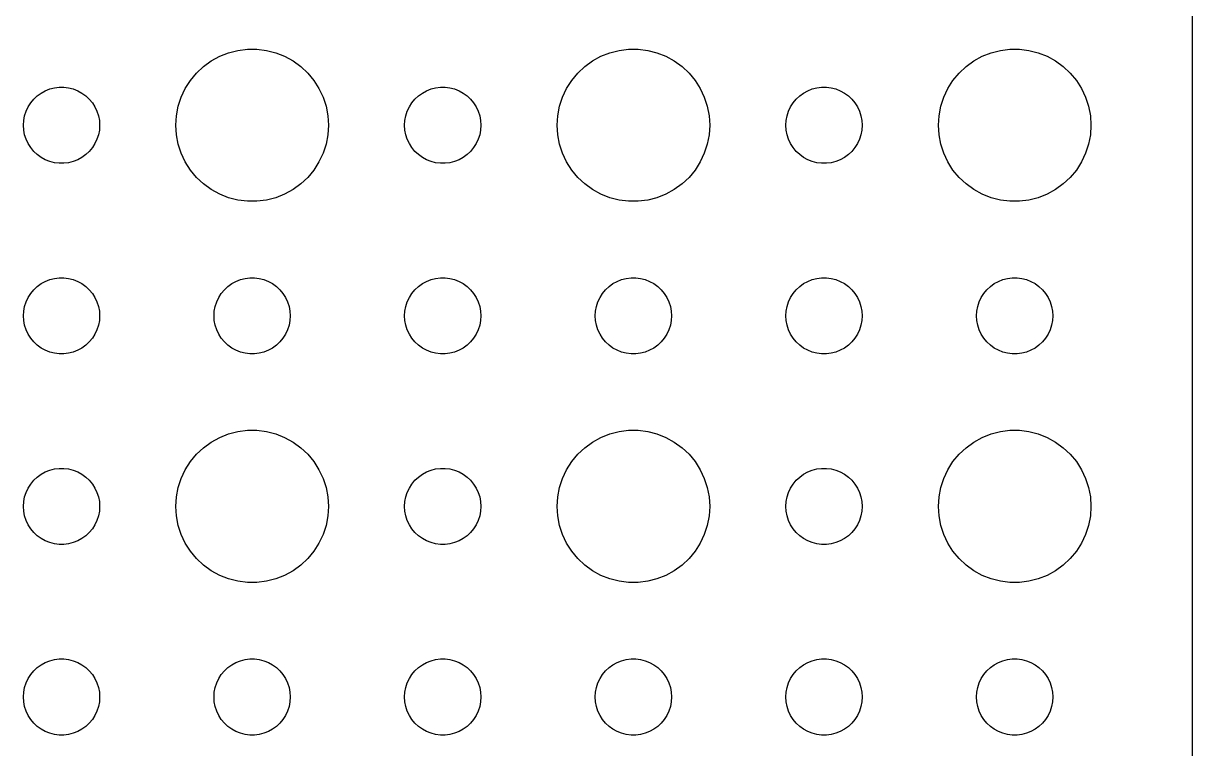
# Model space of a CAD drawing. Header units: metres. Extents: x -97 to 97, y -97 to 97.
# Drawn here: x 51 to 97, y 20.47 to 49.01 of the extents above; entities that cross this region are included whole.
import ezdxf

# ---------------------------------------------------------------- set-up
doc = ezdxf.new("R2010")
doc.units = ezdxf.units.M

msp = doc.modelspace()

# ---------------------------------------------------------------- linework, layer by layer
for p, q in [((97, -92), (97, 92)), ((58.7227, 47.7145), (59.0729, 47.8532)), ((59.0729, 47.8532), (59.4379, 47.9469)), ((59.4379, 47.9469), (59.8116, 47.9941)), ((59.8116, 47.9941), (60.1884, 47.9941)), ((60.1884, 47.9941), (60.5621, 47.9469)), ((60.5621, 47.9469), (60.927, 47.8532)), ((60.927, 47.8532), (61.2773, 47.7145)), ((73.7227, 47.7145), (74.073, 47.8532)), ((74.073, 47.8532), (74.4379, 47.9469)), ((74.4379, 47.9469), (74.8116, 47.9941)), ((74.8116, 47.9941), (75.1884, 47.9941)), ((75.1884, 47.9941), (75.5621, 47.9469)), ((75.5621, 47.9469), (75.927, 47.8532)), ((75.927, 47.8532), (76.2773, 47.7145)), ((88.7227, 47.7145), (89.073, 47.8532)), ((89.073, 47.8532), (89.4379, 47.9469)), ((89.4379, 47.9469), (89.8116, 47.9941)), ((89.8116, 47.9941), (90.1884, 47.9941)), ((90.1884, 47.9941), (90.5621, 47.9469)), ((90.5621, 47.9469), (90.927, 47.8532)), ((90.927, 47.8532), (91.2773, 47.7145)), ((58.0877, 47.3115), (58.3925, 47.533)), ((58.3925, 47.533), (58.7227, 47.7145)), ((61.2773, 47.7145), (61.6075, 47.533)), ((61.6075, 47.533), (61.9123, 47.3115)), ((73.0877, 47.3115), (73.3925, 47.533)), ((73.3925, 47.533), (73.7227, 47.7145)), ((76.2773, 47.7145), (76.6075, 47.533)), ((76.6075, 47.533), (76.9123, 47.3115)), ((88.0877, 47.3115), (88.3925, 47.533)), ((88.3925, 47.533), (88.7227, 47.7145)), ((91.2773, 47.7145), (91.6075, 47.533)), ((91.6075, 47.533), (91.9123, 47.3115)), ((57.5729, 46.7634), (57.8131, 47.0536)), ((57.8131, 47.0536), (58.0877, 47.3115)), ((61.9123, 47.3115), (62.1869, 47.0536)), ((62.1869, 47.0536), (62.427, 46.7634)), ((72.573, 46.7634), (72.8131, 47.0536)), ((72.8131, 47.0536), (73.0877, 47.3115)), ((76.9123, 47.3115), (77.1869, 47.0536)), ((77.1869, 47.0536), (77.427, 46.7634)), ((87.573, 46.7634), (87.8131, 47.0536)), ((87.8131, 47.0536), (88.0877, 47.3115)), ((91.9123, 47.3115), (92.1869, 47.0536)), ((92.1869, 47.0536), (92.427, 46.7634)), ((52.0365, 46.4266), (52.2189, 46.4734)), ((52.2189, 46.4734), (52.4058, 46.497)), ((52.4058, 46.497), (52.5942, 46.497)), ((52.5942, 46.497), (52.7811, 46.4734)), ((52.7811, 46.4734), (52.9635, 46.4266)), ((57.3711, 46.4453), (57.5729, 46.7634)), ((62.427, 46.7634), (62.6289, 46.4453)), ((67.0365, 46.4266), (67.2189, 46.4734)), ((67.2189, 46.4734), (67.4058, 46.497)), ((67.4058, 46.497), (67.5942, 46.497)), ((67.5942, 46.497), (67.7811, 46.4734)), ((67.7811, 46.4734), (67.9635, 46.4266)), ((72.3711, 46.4453), (72.573, 46.7634)), ((77.427, 46.7634), (77.6289, 46.4453)), ((82.0365, 46.4266), (82.2189, 46.4734)), ((82.2189, 46.4734), (82.4058, 46.497)), ((82.4058, 46.497), (82.5942, 46.497)), ((82.5942, 46.497), (82.7811, 46.4734)), ((82.7811, 46.4734), (82.9635, 46.4266)), ((87.3711, 46.4453), (87.573, 46.7634)), ((92.427, 46.7634), (92.6289, 46.4453)), ((51.2865, 45.8817), (51.4065, 46.0268)), ((51.4065, 46.0268), (51.5439, 46.1558)), ((51.5439, 46.1558), (51.6963, 46.2665)), ((51.6963, 46.2665), (51.8613, 46.3572)), ((51.8613, 46.3572), (52.0365, 46.4266)), ((52.9635, 46.4266), (53.1387, 46.3572)), ((53.1387, 46.3572), (53.3037, 46.2665)), ((53.3037, 46.2665), (53.4561, 46.1558)), ((53.4561, 46.1558), (53.5934, 46.0268)), ((53.5934, 46.0268), (53.7135, 45.8817)), ((57.0942, 45.7461), (57.2107, 46.1044)), ((57.2107, 46.1044), (57.3711, 46.4453)), ((62.6289, 46.4453), (62.7893, 46.1044)), ((62.7893, 46.1044), (62.9057, 45.7461)), ((66.2865, 45.8817), (66.4065, 46.0268)), ((66.4065, 46.0268), (66.5439, 46.1558)), ((66.5439, 46.1558), (66.6963, 46.2665)), ((66.6963, 46.2665), (66.8613, 46.3572)), ((66.8613, 46.3572), (67.0365, 46.4266)), ((67.9635, 46.4266), (68.1387, 46.3572)), ((68.1387, 46.3572), (68.3037, 46.2665)), ((68.3037, 46.2665), (68.4561, 46.1558)), ((68.4561, 46.1558), (68.5934, 46.0268)), ((68.5934, 46.0268), (68.7135, 45.8817)), ((72.0943, 45.7461), (72.2107, 46.1044)), ((72.2107, 46.1044), (72.3711, 46.4453)), ((77.6289, 46.4453), (77.7893, 46.1044)), ((77.7893, 46.1044), (77.9057, 45.7461)), ((81.2865, 45.8817), (81.4065, 46.0268)), ((81.4065, 46.0268), (81.5439, 46.1558)), ((81.5439, 46.1558), (81.6963, 46.2665)), ((81.6963, 46.2665), (81.8613, 46.3572)), ((81.8613, 46.3572), (82.0365, 46.4266)), ((82.9635, 46.4266), (83.1387, 46.3572)), ((83.1387, 46.3572), (83.3037, 46.2665)), ((83.3037, 46.2665), (83.4561, 46.1558)), ((83.4561, 46.1558), (83.5934, 46.0268)), ((83.5934, 46.0268), (83.7135, 45.8817)), ((87.0943, 45.7461), (87.2107, 46.1044)), ((87.2107, 46.1044), (87.3711, 46.4453)), ((92.6289, 46.4453), (92.7893, 46.1044)), ((92.7893, 46.1044), (92.9057, 45.7461)), ((51.0471, 45.373), (51.1053, 45.5522)), ((51.1053, 45.5522), (51.1855, 45.7226)), ((51.1855, 45.7226), (51.2865, 45.8817)), ((53.7135, 45.8817), (53.8145, 45.7226)), ((53.8145, 45.7226), (53.8947, 45.5522)), ((53.8947, 45.5522), (53.9529, 45.373)), ((57.0237, 45.376), (57.0942, 45.7461)), ((62.9057, 45.7461), (62.9763, 45.376)), ((66.0471, 45.373), (66.1053, 45.5522)), ((66.1053, 45.5522), (66.1855, 45.7226)), ((66.1855, 45.7226), (66.2865, 45.8817)), ((68.7135, 45.8817), (68.8145, 45.7226)), ((68.8145, 45.7226), (68.8947, 45.5522)), ((68.8947, 45.5522), (68.9529, 45.373)), ((72.0237, 45.376), (72.0943, 45.7461)), ((77.9057, 45.7461), (77.9763, 45.376)), ((81.0471, 45.373), (81.1053, 45.5522)), ((81.1053, 45.5522), (81.1855, 45.7226)), ((81.1855, 45.7226), (81.2865, 45.8817)), ((83.7135, 45.8817), (83.8145, 45.7226)), ((83.8145, 45.7226), (83.8947, 45.5522)), ((83.8947, 45.5522), (83.9529, 45.373)), ((87.0237, 45.376), (87.0943, 45.7461)), ((92.9057, 45.7461), (92.9763, 45.376)), ((51, 45), (51.0118, 45.188)), ((51.0118, 45.188), (51.0471, 45.373)), ((53.9529, 45.373), (53.9882, 45.188)), ((53.9882, 45.188), (54, 45)), ((57, 45), (57.0237, 45.376)), ((62.9763, 45.376), (63, 45)), ((66, 45), (66.0118, 45.188)), ((66.0118, 45.188), (66.0471, 45.373)), ((68.9529, 45.373), (68.9882, 45.188)), ((68.9882, 45.188), (69, 45)), ((72, 45), (72.0237, 45.376)), ((77.9763, 45.376), (78, 45)), ((81, 45), (81.0118, 45.188)), ((81.0118, 45.188), (81.0471, 45.373)), ((83.9529, 45.373), (83.9882, 45.188)), ((83.9882, 45.188), (84, 45)), ((87, 45), (87.0237, 45.376)), ((92.9763, 45.376), (93, 45)), ((51.0118, 44.812), (51, 45)), ((51.0471, 44.627), (51.0118, 44.812)), ((51.1053, 44.4478), (51.0471, 44.627)), ((53.9529, 44.627), (53.8947, 44.4478)), ((53.9882, 44.812), (53.9529, 44.627)), ((54, 45), (53.9882, 44.812)), ((57.0237, 44.624), (57, 45)), ((57.0942, 44.2539), (57.0237, 44.624)), ((62.9763, 44.624), (62.9057, 44.2539)), ((63, 45), (62.9763, 44.624)), ((66.0118, 44.812), (66, 45)), ((66.0471, 44.627), (66.0118, 44.812)), ((66.1053, 44.4478), (66.0471, 44.627)), ((68.9529, 44.627), (68.8947, 44.4478)), ((68.9882, 44.812), (68.9529, 44.627)), ((69, 45), (68.9882, 44.812)), ((72.0237, 44.624), (72, 45)), ((72.0943, 44.2539), (72.0237, 44.624)), ((77.9763, 44.624), (77.9057, 44.2539)), ((78, 45), (77.9763, 44.624)), ((81.0118, 44.812), (81, 45)), ((81.0471, 44.627), (81.0118, 44.812)), ((81.1053, 44.4478), (81.0471, 44.627)), ((83.9529, 44.627), (83.8947, 44.4478)), ((83.9882, 44.812), (83.9529, 44.627)), ((84, 45), (83.9882, 44.812)), ((87.0237, 44.624), (87, 45)), ((87.0943, 44.2539), (87.0237, 44.624)), ((92.9763, 44.624), (92.9057, 44.2539)), ((93, 45), (92.9763, 44.624)), ((51.1855, 44.2774), (51.1053, 44.4478)), ((51.2865, 44.1183), (51.1855, 44.2774)), ((53.8145, 44.2774), (53.7135, 44.1183)), ((53.8947, 44.4478), (53.8145, 44.2774)), ((57.2107, 43.8956), (57.0942, 44.2539)), ((62.9057, 44.2539), (62.7893, 43.8956)), ((66.1855, 44.2774), (66.1053, 44.4478)), ((66.2865, 44.1183), (66.1855, 44.2774)), ((68.8145, 44.2774), (68.7135, 44.1183)), ((68.8947, 44.4478), (68.8145, 44.2774)), ((72.2107, 43.8956), (72.0943, 44.2539)), ((77.9057, 44.2539), (77.7893, 43.8956)), ((81.1855, 44.2774), (81.1053, 44.4478)), ((81.2865, 44.1183), (81.1855, 44.2774)), ((83.8145, 44.2774), (83.7135, 44.1183)), ((83.8947, 44.4478), (83.8145, 44.2774)), ((87.2107, 43.8956), (87.0943, 44.2539)), ((92.9057, 44.2539), (92.7893, 43.8956)), ((51.4065, 43.9732), (51.2865, 44.1183)), ((51.5439, 43.8442), (51.4065, 43.9732)), ((51.6963, 43.7335), (51.5439, 43.8442)), ((51.8613, 43.6428), (51.6963, 43.7335)), ((53.3037, 43.7335), (53.1387, 43.6428)), ((53.4561, 43.8442), (53.3037, 43.7335)), ((53.5934, 43.9732), (53.4561, 43.8442)), ((53.7135, 44.1183), (53.5934, 43.9732)), ((57.3711, 43.5547), (57.2107, 43.8956)), ((62.7893, 43.8956), (62.6289, 43.5547)), ((66.4065, 43.9732), (66.2865, 44.1183)), ((66.5439, 43.8442), (66.4065, 43.9732)), ((66.6963, 43.7335), (66.5439, 43.8442)), ((66.8613, 43.6428), (66.6963, 43.7335)), ((68.3037, 43.7335), (68.1387, 43.6428)), ((68.4561, 43.8442), (68.3037, 43.7335)), ((68.5934, 43.9732), (68.4561, 43.8442)), ((68.7135, 44.1183), (68.5934, 43.9732)), ((72.3711, 43.5547), (72.2107, 43.8956)), ((77.7893, 43.8956), (77.6289, 43.5547)), ((81.4065, 43.9732), (81.2865, 44.1183)), ((81.5439, 43.8442), (81.4065, 43.9732)), ((81.6963, 43.7335), (81.5439, 43.8442)), ((81.8613, 43.6428), (81.6963, 43.7335)), ((83.3037, 43.7335), (83.1387, 43.6428)), ((83.4561, 43.8442), (83.3037, 43.7335)), ((83.5934, 43.9732), (83.4561, 43.8442)), ((83.7135, 44.1183), (83.5934, 43.9732)), ((87.3711, 43.5547), (87.2107, 43.8956)), ((92.7893, 43.8956), (92.6289, 43.5547)), ((52.0365, 43.5734), (51.8613, 43.6428)), ((52.2189, 43.5266), (52.0365, 43.5734)), ((52.4058, 43.503), (52.2189, 43.5266)), ((52.5942, 43.503), (52.4058, 43.503)), ((52.7811, 43.5266), (52.5942, 43.503)), ((52.9635, 43.5734), (52.7811, 43.5266)), ((53.1387, 43.6428), (52.9635, 43.5734)), ((57.5729, 43.2366), (57.3711, 43.5547)), ((62.6289, 43.5547), (62.427, 43.2366)), ((67.0365, 43.5734), (66.8613, 43.6428)), ((67.2189, 43.5266), (67.0365, 43.5734)), ((67.4058, 43.503), (67.2189, 43.5266)), ((67.5942, 43.503), (67.4058, 43.503)), ((67.7811, 43.5266), (67.5942, 43.503)), ((67.9635, 43.5734), (67.7811, 43.5266)), ((68.1387, 43.6428), (67.9635, 43.5734)), ((72.573, 43.2366), (72.3711, 43.5547)), ((77.6289, 43.5547), (77.427, 43.2366)), ((82.0365, 43.5734), (81.8613, 43.6428)), ((82.2189, 43.5266), (82.0365, 43.5734)), ((82.4058, 43.503), (82.2189, 43.5266)), ((82.5942, 43.503), (82.4058, 43.503)), ((82.7811, 43.5266), (82.5942, 43.503)), ((82.9635, 43.5734), (82.7811, 43.5266)), ((83.1387, 43.6428), (82.9635, 43.5734)), ((87.573, 43.2366), (87.3711, 43.5547)), ((92.6289, 43.5547), (92.427, 43.2366)), ((57.8131, 42.9464), (57.5729, 43.2366)), ((58.0877, 42.6885), (57.8131, 42.9464)), ((62.1869, 42.9464), (61.9123, 42.6885)), ((62.427, 43.2366), (62.1869, 42.9464)), ((72.8131, 42.9464), (72.573, 43.2366)), ((73.0877, 42.6885), (72.8131, 42.9464)), ((77.1869, 42.9464), (76.9123, 42.6885)), ((77.427, 43.2366), (77.1869, 42.9464)), ((87.8131, 42.9464), (87.573, 43.2366)), ((88.0877, 42.6885), (87.8131, 42.9464)), ((92.1869, 42.9464), (91.9123, 42.6885)), ((92.427, 43.2366), (92.1869, 42.9464)), ((58.3925, 42.467), (58.0877, 42.6885)), ((58.7227, 42.2855), (58.3925, 42.467)), ((61.6075, 42.467), (61.2773, 42.2855)), ((61.9123, 42.6885), (61.6075, 42.467)), ((73.3925, 42.467), (73.0877, 42.6885)), ((73.7227, 42.2855), (73.3925, 42.467)), ((76.6075, 42.467), (76.2773, 42.2855)), ((76.9123, 42.6885), (76.6075, 42.467)), ((88.3925, 42.467), (88.0877, 42.6885)), ((88.7227, 42.2855), (88.3925, 42.467)), ((91.6075, 42.467), (91.2773, 42.2855)), ((91.9123, 42.6885), (91.6075, 42.467)), ((59.0729, 42.1468), (58.7227, 42.2855)), ((59.4379, 42.0531), (59.0729, 42.1468)), ((59.8116, 42.0059), (59.4379, 42.0531)), ((60.1884, 42.0059), (59.8116, 42.0059)), ((60.5621, 42.0531), (60.1884, 42.0059)), ((60.927, 42.1468), (60.5621, 42.0531)), ((61.2773, 42.2855), (60.927, 42.1468)), ((74.073, 42.1468), (73.7227, 42.2855)), ((74.4379, 42.0531), (74.073, 42.1468)), ((74.8116, 42.0059), (74.4379, 42.0531)), ((75.1884, 42.0059), (74.8116, 42.0059)), ((75.5621, 42.0531), (75.1884, 42.0059)), ((75.927, 42.1468), (75.5621, 42.0531)), ((76.2773, 42.2855), (75.927, 42.1468)), ((89.073, 42.1468), (88.7227, 42.2855)), ((89.4379, 42.0531), (89.073, 42.1468)), ((89.8116, 42.0059), (89.4379, 42.0531)), ((90.1884, 42.0059), (89.8116, 42.0059)), ((90.5621, 42.0531), (90.1884, 42.0059)), ((90.927, 42.1468), (90.5621, 42.0531)), ((91.2773, 42.2855), (90.927, 42.1468)), ((51.4065, 38.5268), (51.5439, 38.6558)), ((51.5439, 38.6558), (51.6963, 38.7665)), ((51.6963, 38.7665), (51.8613, 38.8572)), ((51.8613, 38.8572), (52.0365, 38.9266)), ((52.0365, 38.9266), (52.2189, 38.9734)), ((52.2189, 38.9734), (52.4058, 38.997)), ((52.4058, 38.997), (52.5942, 38.997)), ((52.5942, 38.997), (52.7811, 38.9734)), ((52.7811, 38.9734), (52.9635, 38.9266)), ((52.9635, 38.9266), (53.1387, 38.8572)), ((53.1387, 38.8572), (53.3037, 38.7665)), ((53.3037, 38.7665), (53.4561, 38.6558)), ((53.4561, 38.6558), (53.5934, 38.5268)), ((58.9065, 38.5268), (59.0439, 38.6558)), ((59.0439, 38.6558), (59.1963, 38.7665)), ((59.1963, 38.7665), (59.3613, 38.8572)), ((59.3613, 38.8572), (59.5365, 38.9266)), ((59.5365, 38.9266), (59.7189, 38.9734)), ((59.7189, 38.9734), (59.9058, 38.997)), ((59.9058, 38.997), (60.0942, 38.997)), ((60.0942, 38.997), (60.2811, 38.9734)), ((60.2811, 38.9734), (60.4635, 38.9266)), ((60.4635, 38.9266), (60.6387, 38.8572)), ((60.6387, 38.8572), (60.8037, 38.7665)), ((60.8037, 38.7665), (60.9561, 38.6558)), ((60.9561, 38.6558), (61.0934, 38.5268)), ((66.4065, 38.5268), (66.5439, 38.6558)), ((66.5439, 38.6558), (66.6963, 38.7665)), ((66.6963, 38.7665), (66.8613, 38.8572)), ((66.8613, 38.8572), (67.0365, 38.9266)), ((67.0365, 38.9266), (67.2189, 38.9734)), ((67.2189, 38.9734), (67.4058, 38.997)), ((67.4058, 38.997), (67.5942, 38.997)), ((67.5942, 38.997), (67.7811, 38.9734)), ((67.7811, 38.9734), (67.9635, 38.9266)), ((67.9635, 38.9266), (68.1387, 38.8572)), ((68.1387, 38.8572), (68.3037, 38.7665)), ((68.3037, 38.7665), (68.4561, 38.6558)), ((68.4561, 38.6558), (68.5934, 38.5268)), ((73.9065, 38.5268), (74.0439, 38.6558)), ((74.0439, 38.6558), (74.1963, 38.7665)), ((74.1963, 38.7665), (74.3613, 38.8572)), ((74.3613, 38.8572), (74.5365, 38.9266)), ((74.5365, 38.9266), (74.7189, 38.9734)), ((74.7189, 38.9734), (74.9058, 38.997)), ((74.9058, 38.997), (75.0942, 38.997)), ((75.0942, 38.997), (75.2811, 38.9734)), ((75.2811, 38.9734), (75.4635, 38.9266)), ((75.4635, 38.9266), (75.6387, 38.8572)), ((75.6387, 38.8572), (75.8037, 38.7665)), ((75.8037, 38.7665), (75.9561, 38.6558)), ((75.9561, 38.6558), (76.0934, 38.5268)), ((81.4065, 38.5268), (81.5439, 38.6558)), ((81.5439, 38.6558), (81.6963, 38.7665)), ((81.6963, 38.7665), (81.8613, 38.8572)), ((81.8613, 38.8572), (82.0365, 38.9266)), ((82.0365, 38.9266), (82.2189, 38.9734)), ((82.2189, 38.9734), (82.4058, 38.997)), ((82.4058, 38.997), (82.5942, 38.997)), ((82.5942, 38.997), (82.7811, 38.9734)), ((82.7811, 38.9734), (82.9635, 38.9266)), ((82.9635, 38.9266), (83.1387, 38.8572)), ((83.1387, 38.8572), (83.3037, 38.7665)), ((83.3037, 38.7665), (83.4561, 38.6558)), ((83.4561, 38.6558), (83.5934, 38.5268)), ((88.9065, 38.5268), (89.0439, 38.6558)), ((89.0439, 38.6558), (89.1963, 38.7665)), ((89.1963, 38.7665), (89.3613, 38.8572)), ((89.3613, 38.8572), (89.5365, 38.9266)), ((89.5365, 38.9266), (89.7189, 38.9734)), ((89.7189, 38.9734), (89.9058, 38.997)), ((89.9058, 38.997), (90.0942, 38.997)), ((90.0942, 38.997), (90.2811, 38.9734)), ((90.2811, 38.9734), (90.4635, 38.9266)), ((90.4635, 38.9266), (90.6387, 38.8572)), ((90.6387, 38.8572), (90.8037, 38.7665)), ((90.8037, 38.7665), (90.9561, 38.6558)), ((90.9561, 38.6558), (91.0934, 38.5268)), ((51.1053, 38.0522), (51.1855, 38.2226)), ((51.1855, 38.2226), (51.2865, 38.3817)), ((51.2865, 38.3817), (51.4065, 38.5268)), ((53.5934, 38.5268), (53.7135, 38.3817)), ((53.7135, 38.3817), (53.8145, 38.2226)), ((53.8145, 38.2226), (53.8947, 38.0522)), ((58.6053, 38.0522), (58.6855, 38.2226)), ((58.6855, 38.2226), (58.7865, 38.3817)), ((58.7865, 38.3817), (58.9065, 38.5268)), ((61.0934, 38.5268), (61.2135, 38.3817)), ((61.2135, 38.3817), (61.3145, 38.2226)), ((61.3145, 38.2226), (61.3947, 38.0522)), ((66.1053, 38.0522), (66.1855, 38.2226)), ((66.1855, 38.2226), (66.2865, 38.3817)), ((66.2865, 38.3817), (66.4065, 38.5268)), ((68.5934, 38.5268), (68.7135, 38.3817)), ((68.7135, 38.3817), (68.8145, 38.2226)), ((68.8145, 38.2226), (68.8947, 38.0522)), ((73.6053, 38.0522), (73.6855, 38.2226)), ((73.6855, 38.2226), (73.7865, 38.3817)), ((73.7865, 38.3817), (73.9065, 38.5268)), ((76.0934, 38.5268), (76.2135, 38.3817)), ((76.2135, 38.3817), (76.3145, 38.2226)), ((76.3145, 38.2226), (76.3947, 38.0522)), ((81.1053, 38.0522), (81.1855, 38.2226)), ((81.1855, 38.2226), (81.2865, 38.3817)), ((81.2865, 38.3817), (81.4065, 38.5268)), ((83.5934, 38.5268), (83.7135, 38.3817)), ((83.7135, 38.3817), (83.8145, 38.2226)), ((83.8145, 38.2226), (83.8947, 38.0522)), ((88.6053, 38.0522), (88.6855, 38.2226)), ((88.6855, 38.2226), (88.7865, 38.3817)), ((88.7865, 38.3817), (88.9065, 38.5268)), ((91.0934, 38.5268), (91.2135, 38.3817)), ((91.2135, 38.3817), (91.3145, 38.2226)), ((91.3145, 38.2226), (91.3947, 38.0522)), ((51.0118, 37.688), (51.0471, 37.873)), ((51.0471, 37.873), (51.1053, 38.0522)), ((53.8947, 38.0522), (53.9529, 37.873)), ((53.9529, 37.873), (53.9882, 37.688)), ((58.5118, 37.688), (58.5471, 37.873)), ((58.5471, 37.873), (58.6053, 38.0522)), ((61.3947, 38.0522), (61.4529, 37.873)), ((61.4529, 37.873), (61.4882, 37.688)), ((66.0118, 37.688), (66.0471, 37.873)), ((66.0471, 37.873), (66.1053, 38.0522)), ((68.8947, 38.0522), (68.9529, 37.873)), ((68.9529, 37.873), (68.9882, 37.688)), ((73.5118, 37.688), (73.5471, 37.873)), ((73.5471, 37.873), (73.6053, 38.0522)), ((76.3947, 38.0522), (76.4529, 37.873)), ((76.4529, 37.873), (76.4882, 37.688)), ((81.0118, 37.688), (81.0471, 37.873)), ((81.0471, 37.873), (81.1053, 38.0522)), ((83.8947, 38.0522), (83.9529, 37.873)), ((83.9529, 37.873), (83.9882, 37.688)), ((88.5118, 37.688), (88.5471, 37.873)), ((88.5471, 37.873), (88.6053, 38.0522)), ((91.3947, 38.0522), (91.4529, 37.873)), ((91.4529, 37.873), (91.4882, 37.688)), ((51, 37.5), (51.0118, 37.688)), ((51.0118, 37.312), (51, 37.5)), ((51.0471, 37.127), (51.0118, 37.312)), ((53.9882, 37.312), (53.9529, 37.127)), ((53.9882, 37.688), (54, 37.5)), ((54, 37.5), (53.9882, 37.312)), ((58.5, 37.5), (58.5118, 37.688)), ((58.5118, 37.312), (58.5, 37.5)), ((58.5471, 37.127), (58.5118, 37.312)), ((61.4882, 37.312), (61.4529, 37.127)), ((61.4882, 37.688), (61.5, 37.5)), ((61.5, 37.5), (61.4882, 37.312)), ((66, 37.5), (66.0118, 37.688)), ((66.0118, 37.312), (66, 37.5)), ((66.0471, 37.127), (66.0118, 37.312)), ((68.9882, 37.312), (68.9529, 37.127)), ((68.9882, 37.688), (69, 37.5)), ((69, 37.5), (68.9882, 37.312)), ((73.5, 37.5), (73.5118, 37.688)), ((73.5118, 37.312), (73.5, 37.5)), ((73.5471, 37.127), (73.5118, 37.312)), ((76.4882, 37.312), (76.4529, 37.127)), ((76.4882, 37.688), (76.5, 37.5)), ((76.5, 37.5), (76.4882, 37.312)), ((81, 37.5), (81.0118, 37.688)), ((81.0118, 37.312), (81, 37.5)), ((81.0471, 37.127), (81.0118, 37.312)), ((83.9882, 37.312), (83.9529, 37.127)), ((83.9882, 37.688), (84, 37.5)), ((84, 37.5), (83.9882, 37.312)), ((88.5, 37.5), (88.5118, 37.688)), ((88.5118, 37.312), (88.5, 37.5)), ((88.5471, 37.127), (88.5118, 37.312)), ((91.4882, 37.312), (91.4529, 37.127)), ((91.4882, 37.688), (91.5, 37.5)), ((91.5, 37.5), (91.4882, 37.312)), ((51.1053, 36.9478), (51.0471, 37.127)), ((51.1855, 36.7774), (51.1053, 36.9478)), ((53.8947, 36.9478), (53.8145, 36.7774)), ((53.9529, 37.127), (53.8947, 36.9478)), ((58.6053, 36.9478), (58.5471, 37.127)), ((58.6855, 36.7774), (58.6053, 36.9478)), ((61.3947, 36.9478), (61.3145, 36.7774)), ((61.4529, 37.127), (61.3947, 36.9478)), ((66.1053, 36.9478), (66.0471, 37.127)), ((66.1855, 36.7774), (66.1053, 36.9478)), ((68.8947, 36.9478), (68.8145, 36.7774)), ((68.9529, 37.127), (68.8947, 36.9478)), ((73.6053, 36.9478), (73.5471, 37.127)), ((73.6855, 36.7774), (73.6053, 36.9478)), ((76.3947, 36.9478), (76.3145, 36.7774)), ((76.4529, 37.127), (76.3947, 36.9478)), ((81.1053, 36.9478), (81.0471, 37.127)), ((81.1855, 36.7774), (81.1053, 36.9478)), ((83.8947, 36.9478), (83.8145, 36.7774)), ((83.9529, 37.127), (83.8947, 36.9478)), ((88.6053, 36.9478), (88.5471, 37.127)), ((88.6855, 36.7774), (88.6053, 36.9478)), ((91.3947, 36.9478), (91.3145, 36.7774)), ((91.4529, 37.127), (91.3947, 36.9478)), ((51.2865, 36.6183), (51.1855, 36.7774)), ((51.4065, 36.4732), (51.2865, 36.6183)), ((51.5439, 36.3442), (51.4065, 36.4732)), ((51.6963, 36.2335), (51.5439, 36.3442)), ((53.4561, 36.3442), (53.3037, 36.2335)), ((53.5934, 36.4732), (53.4561, 36.3442)), ((53.7135, 36.6183), (53.5934, 36.4732)), ((53.8145, 36.7774), (53.7135, 36.6183)), ((58.7865, 36.6183), (58.6855, 36.7774)), ((58.9065, 36.4732), (58.7865, 36.6183)), ((59.0439, 36.3442), (58.9065, 36.4732)), ((59.1963, 36.2335), (59.0439, 36.3442)), ((60.9561, 36.3442), (60.8037, 36.2335)), ((61.0934, 36.4732), (60.9561, 36.3442)), ((61.2135, 36.6183), (61.0934, 36.4732)), ((61.3145, 36.7774), (61.2135, 36.6183)), ((66.2865, 36.6183), (66.1855, 36.7774)), ((66.4065, 36.4732), (66.2865, 36.6183)), ((66.5439, 36.3442), (66.4065, 36.4732)), ((66.6963, 36.2335), (66.5439, 36.3442)), ((68.4561, 36.3442), (68.3037, 36.2335)), ((68.5934, 36.4732), (68.4561, 36.3442)), ((68.7135, 36.6183), (68.5934, 36.4732)), ((68.8145, 36.7774), (68.7135, 36.6183)), ((73.7865, 36.6183), (73.6855, 36.7774)), ((73.9065, 36.4732), (73.7865, 36.6183)), ((74.0439, 36.3442), (73.9065, 36.4732)), ((74.1963, 36.2335), (74.0439, 36.3442)), ((75.9561, 36.3442), (75.8037, 36.2335)), ((76.0934, 36.4732), (75.9561, 36.3442)), ((76.2135, 36.6183), (76.0934, 36.4732)), ((76.3145, 36.7774), (76.2135, 36.6183)), ((81.2865, 36.6183), (81.1855, 36.7774)), ((81.4065, 36.4732), (81.2865, 36.6183)), ((81.5439, 36.3442), (81.4065, 36.4732)), ((81.6963, 36.2335), (81.5439, 36.3442)), ((83.4561, 36.3442), (83.3037, 36.2335)), ((83.5934, 36.4732), (83.4561, 36.3442)), ((83.7135, 36.6183), (83.5934, 36.4732)), ((83.8145, 36.7774), (83.7135, 36.6183)), ((88.7865, 36.6183), (88.6855, 36.7774)), ((88.9065, 36.4732), (88.7865, 36.6183)), ((89.0439, 36.3442), (88.9065, 36.4732)), ((89.1963, 36.2335), (89.0439, 36.3442)), ((90.9561, 36.3442), (90.8037, 36.2335)), ((91.0934, 36.4732), (90.9561, 36.3442)), ((91.2135, 36.6183), (91.0934, 36.4732)), ((91.3145, 36.7774), (91.2135, 36.6183)), ((51.8613, 36.1428), (51.6963, 36.2335)), ((52.0365, 36.0734), (51.8613, 36.1428)), ((52.2189, 36.0266), (52.0365, 36.0734)), ((52.4058, 36.003), (52.2189, 36.0266)), ((52.5942, 36.003), (52.4058, 36.003)), ((52.7811, 36.0266), (52.5942, 36.003)), ((52.9635, 36.0734), (52.7811, 36.0266)), ((53.1387, 36.1428), (52.9635, 36.0734)), ((53.3037, 36.2335), (53.1387, 36.1428)), ((59.3613, 36.1428), (59.1963, 36.2335)), ((59.5365, 36.0734), (59.3613, 36.1428)), ((59.7189, 36.0266), (59.5365, 36.0734)), ((59.9058, 36.003), (59.7189, 36.0266)), ((60.0942, 36.003), (59.9058, 36.003)), ((60.2811, 36.0266), (60.0942, 36.003)), ((60.4635, 36.0734), (60.2811, 36.0266)), ((60.6387, 36.1428), (60.4635, 36.0734)), ((60.8037, 36.2335), (60.6387, 36.1428)), ((66.8613, 36.1428), (66.6963, 36.2335)), ((67.0365, 36.0734), (66.8613, 36.1428)), ((67.2189, 36.0266), (67.0365, 36.0734)), ((67.4058, 36.003), (67.2189, 36.0266)), ((67.5942, 36.003), (67.4058, 36.003)), ((67.7811, 36.0266), (67.5942, 36.003)), ((67.9635, 36.0734), (67.7811, 36.0266)), ((68.1387, 36.1428), (67.9635, 36.0734)), ((68.3037, 36.2335), (68.1387, 36.1428)), ((74.3613, 36.1428), (74.1963, 36.2335)), ((74.5365, 36.0734), (74.3613, 36.1428)), ((74.7189, 36.0266), (74.5365, 36.0734)), ((74.9058, 36.003), (74.7189, 36.0266)), ((75.0942, 36.003), (74.9058, 36.003)), ((75.2811, 36.0266), (75.0942, 36.003)), ((75.4635, 36.0734), (75.2811, 36.0266)), ((75.6387, 36.1428), (75.4635, 36.0734)), ((75.8037, 36.2335), (75.6387, 36.1428)), ((81.8613, 36.1428), (81.6963, 36.2335)), ((82.0365, 36.0734), (81.8613, 36.1428)), ((82.2189, 36.0266), (82.0365, 36.0734)), ((82.4058, 36.003), (82.2189, 36.0266)), ((82.5942, 36.003), (82.4058, 36.003)), ((82.7811, 36.0266), (82.5942, 36.003)), ((82.9635, 36.0734), (82.7811, 36.0266)), ((83.1387, 36.1428), (82.9635, 36.0734)), ((83.3037, 36.2335), (83.1387, 36.1428)), ((89.3613, 36.1428), (89.1963, 36.2335)), ((89.5365, 36.0734), (89.3613, 36.1428)), ((89.7189, 36.0266), (89.5365, 36.0734)), ((89.9058, 36.003), (89.7189, 36.0266)), ((90.0942, 36.003), (89.9058, 36.003)), ((90.2811, 36.0266), (90.0942, 36.003)), ((90.4635, 36.0734), (90.2811, 36.0266)), ((90.6387, 36.1428), (90.4635, 36.0734)), ((90.8037, 36.2335), (90.6387, 36.1428)), ((58.3925, 32.533), (58.7227, 32.7145)), ((58.7227, 32.7145), (59.0729, 32.8532)), ((59.0729, 32.8532), (59.4379, 32.9469)), ((59.4379, 32.9469), (59.8116, 32.9941)), ((59.8116, 32.9941), (60.1884, 32.9941)), ((60.1884, 32.9941), (60.5621, 32.9469)), ((60.5621, 32.9469), (60.927, 32.8532)), ((60.927, 32.8532), (61.2773, 32.7145)), ((61.2773, 32.7145), (61.6075, 32.533)), ((73.3925, 32.533), (73.7227, 32.7145)), ((73.7227, 32.7145), (74.073, 32.8532)), ((74.073, 32.8532), (74.4379, 32.9469)), ((74.4379, 32.9469), (74.8116, 32.9941)), ((74.8116, 32.9941), (75.1884, 32.9941)), ((75.1884, 32.9941), (75.5621, 32.9469)), ((75.5621, 32.9469), (75.927, 32.8532)), ((75.927, 32.8532), (76.2773, 32.7145)), ((76.2773, 32.7145), (76.6075, 32.533)), ((88.3925, 32.533), (88.7227, 32.7145)), ((88.7227, 32.7145), (89.073, 32.8532)), ((89.073, 32.8532), (89.4379, 32.9469)), ((89.4379, 32.9469), (89.8116, 32.9941)), ((89.8116, 32.9941), (90.1884, 32.9941)), ((90.1884, 32.9941), (90.5621, 32.9469)), ((90.5621, 32.9469), (90.927, 32.8532)), ((90.927, 32.8532), (91.2773, 32.7145)), ((91.2773, 32.7145), (91.6075, 32.533)), ((57.8131, 32.0536), (58.0877, 32.3115)), ((58.0877, 32.3115), (58.3925, 32.533)), ((61.6075, 32.533), (61.9123, 32.3115)), ((61.9123, 32.3115), (62.1869, 32.0536)), ((72.8131, 32.0536), (73.0877, 32.3115)), ((73.0877, 32.3115), (73.3925, 32.533)), ((76.6075, 32.533), (76.9123, 32.3115)), ((76.9123, 32.3115), (77.1869, 32.0536)), ((87.8131, 32.0536), (88.0877, 32.3115)), ((88.0877, 32.3115), (88.3925, 32.533)), ((91.6075, 32.533), (91.9123, 32.3115)), ((91.9123, 32.3115), (92.1869, 32.0536)), ((57.3711, 31.4453), (57.5729, 31.7634)), ((57.5729, 31.7634), (57.8131, 32.0536)), ((62.1869, 32.0536), (62.427, 31.7634)), ((62.427, 31.7634), (62.6289, 31.4453)), ((72.3711, 31.4453), (72.573, 31.7634)), ((72.573, 31.7634), (72.8131, 32.0536)), ((77.1869, 32.0536), (77.427, 31.7634)), ((77.427, 31.7634), (77.6289, 31.4453)), ((87.3711, 31.4453), (87.573, 31.7634)), ((87.573, 31.7634), (87.8131, 32.0536)), ((92.1869, 32.0536), (92.427, 31.7634)), ((92.427, 31.7634), (92.6289, 31.4453)), ((51.6963, 31.2665), (51.8613, 31.3572)), ((51.8613, 31.3572), (52.0365, 31.4266)), ((52.0365, 31.4266), (52.2189, 31.4734)), ((52.2189, 31.4734), (52.4058, 31.497)), ((52.4058, 31.497), (52.5942, 31.497)), ((52.5942, 31.497), (52.7811, 31.4734)), ((52.7811, 31.4734), (52.9635, 31.4266)), ((52.9635, 31.4266), (53.1387, 31.3572)), ((53.1387, 31.3572), (53.3037, 31.2665)), ((57.2107, 31.1044), (57.3711, 31.4453)), ((62.6289, 31.4453), (62.7893, 31.1044)), ((66.6963, 31.2665), (66.8613, 31.3572)), ((66.8613, 31.3572), (67.0365, 31.4266)), ((67.0365, 31.4266), (67.2189, 31.4734)), ((67.2189, 31.4734), (67.4058, 31.497)), ((67.4058, 31.497), (67.5942, 31.497)), ((67.5942, 31.497), (67.7811, 31.4734)), ((67.7811, 31.4734), (67.9635, 31.4266)), ((67.9635, 31.4266), (68.1387, 31.3572)), ((68.1387, 31.3572), (68.3037, 31.2665)), ((72.2107, 31.1044), (72.3711, 31.4453)), ((77.6289, 31.4453), (77.7893, 31.1044)), ((81.6963, 31.2665), (81.8613, 31.3572)), ((81.8613, 31.3572), (82.0365, 31.4266)), ((82.0365, 31.4266), (82.2189, 31.4734)), ((82.2189, 31.4734), (82.4058, 31.497)), ((82.4058, 31.497), (82.5942, 31.497)), ((82.5942, 31.497), (82.7811, 31.4734)), ((82.7811, 31.4734), (82.9635, 31.4266)), ((82.9635, 31.4266), (83.1387, 31.3572)), ((83.1387, 31.3572), (83.3037, 31.2665)), ((87.2107, 31.1044), (87.3711, 31.4453)), ((92.6289, 31.4453), (92.7893, 31.1044)), ((51.1855, 30.7226), (51.2865, 30.8817)), ((51.2865, 30.8817), (51.4065, 31.0268)), ((51.4065, 31.0268), (51.5439, 31.1558)), ((51.5439, 31.1558), (51.6963, 31.2665)), ((53.3037, 31.2665), (53.4561, 31.1558)), ((53.4561, 31.1558), (53.5934, 31.0268)), ((53.5934, 31.0268), (53.7135, 30.8817)), ((53.7135, 30.8817), (53.8145, 30.7226)), ((57.0942, 30.7461), (57.2107, 31.1044)), ((62.7893, 31.1044), (62.9057, 30.7461)), ((66.1855, 30.7226), (66.2865, 30.8817)), ((66.2865, 30.8817), (66.4065, 31.0268)), ((66.4065, 31.0268), (66.5439, 31.1558)), ((66.5439, 31.1558), (66.6963, 31.2665)), ((68.3037, 31.2665), (68.4561, 31.1558)), ((68.4561, 31.1558), (68.5934, 31.0268)), ((68.5934, 31.0268), (68.7135, 30.8817)), ((68.7135, 30.8817), (68.8145, 30.7226)), ((72.0943, 30.7461), (72.2107, 31.1044)), ((77.7893, 31.1044), (77.9057, 30.7461)), ((81.1855, 30.7226), (81.2865, 30.8817)), ((81.2865, 30.8817), (81.4065, 31.0268)), ((81.4065, 31.0268), (81.5439, 31.1558)), ((81.5439, 31.1558), (81.6963, 31.2665)), ((83.3037, 31.2665), (83.4561, 31.1558)), ((83.4561, 31.1558), (83.5934, 31.0268)), ((83.5934, 31.0268), (83.7135, 30.8817)), ((83.7135, 30.8817), (83.8145, 30.7226)), ((87.0943, 30.7461), (87.2107, 31.1044)), ((92.7893, 31.1044), (92.9057, 30.7461)), ((51.0118, 30.188), (51.0471, 30.373)), ((51.0471, 30.373), (51.1053, 30.5522)), ((51.1053, 30.5522), (51.1855, 30.7226)), ((53.8145, 30.7226), (53.8947, 30.5522)), ((53.8947, 30.5522), (53.9529, 30.373)), ((53.9529, 30.373), (53.9882, 30.188)), ((57, 30), (57.0237, 30.376)), ((57.0237, 30.376), (57.0942, 30.7461)), ((62.9057, 30.7461), (62.9763, 30.376)), ((62.9763, 30.376), (63, 30)), ((66.0118, 30.188), (66.0471, 30.373)), ((66.0471, 30.373), (66.1053, 30.5522)), ((66.1053, 30.5522), (66.1855, 30.7226)), ((68.8145, 30.7226), (68.8947, 30.5522)), ((68.8947, 30.5522), (68.9529, 30.373)), ((68.9529, 30.373), (68.9882, 30.188)), ((72, 30), (72.0237, 30.376)), ((72.0237, 30.376), (72.0943, 30.7461)), ((77.9057, 30.7461), (77.9763, 30.376)), ((77.9763, 30.376), (78, 30)), ((81.0118, 30.188), (81.0471, 30.373)), ((81.0471, 30.373), (81.1053, 30.5522)), ((81.1053, 30.5522), (81.1855, 30.7226)), ((83.8145, 30.7226), (83.8947, 30.5522)), ((83.8947, 30.5522), (83.9529, 30.373)), ((83.9529, 30.373), (83.9882, 30.188)), ((87, 30), (87.0237, 30.376)), ((87.0237, 30.376), (87.0943, 30.7461)), ((92.9057, 30.7461), (92.9763, 30.376)), ((92.9763, 30.376), (93, 30)), ((51, 30), (51.0118, 30.188)), ((51.0118, 29.812), (51, 30)), ((53.9882, 30.188), (54, 30)), ((54, 30), (53.9882, 29.812)), ((57.0237, 29.624), (57, 30)), ((63, 30), (62.9763, 29.624)), ((66, 30), (66.0118, 30.188)), ((66.0118, 29.812), (66, 30)), ((68.9882, 30.188), (69, 30)), ((69, 30), (68.9882, 29.812)), ((72.0237, 29.624), (72, 30)), ((78, 30), (77.9763, 29.624)), ((81, 30), (81.0118, 30.188)), ((81.0118, 29.812), (81, 30)), ((83.9882, 30.188), (84, 30)), ((84, 30), (83.9882, 29.812)), ((87.0237, 29.624), (87, 30)), ((93, 30), (92.9763, 29.624)), ((51.0471, 29.627), (51.0118, 29.812)), ((51.1053, 29.4478), (51.0471, 29.627)), ((51.1855, 29.2774), (51.1053, 29.4478)), ((53.8947, 29.4478), (53.8145, 29.2774)), ((53.9529, 29.627), (53.8947, 29.4478)), ((53.9882, 29.812), (53.9529, 29.627)), ((57.0942, 29.2539), (57.0237, 29.624)), ((62.9763, 29.624), (62.9057, 29.2539)), ((66.0471, 29.627), (66.0118, 29.812)), ((66.1053, 29.4478), (66.0471, 29.627)), ((66.1855, 29.2774), (66.1053, 29.4478)), ((68.8947, 29.4478), (68.8145, 29.2774)), ((68.9529, 29.627), (68.8947, 29.4478)), ((68.9882, 29.812), (68.9529, 29.627)), ((72.0943, 29.2539), (72.0237, 29.624)), ((77.9763, 29.624), (77.9057, 29.2539)), ((81.0471, 29.627), (81.0118, 29.812)), ((81.1053, 29.4478), (81.0471, 29.627)), ((81.1855, 29.2774), (81.1053, 29.4478)), ((83.8947, 29.4478), (83.8145, 29.2774)), ((83.9529, 29.627), (83.8947, 29.4478)), ((83.9882, 29.812), (83.9529, 29.627)), ((87.0943, 29.2539), (87.0237, 29.624)), ((92.9763, 29.624), (92.9057, 29.2539)), ((51.2865, 29.1183), (51.1855, 29.2774)), ((51.4065, 28.9732), (51.2865, 29.1183)), ((53.7135, 29.1183), (53.5934, 28.9732)), ((53.8145, 29.2774), (53.7135, 29.1183)), ((57.2107, 28.8956), (57.0942, 29.2539)), ((62.9057, 29.2539), (62.7893, 28.8956)), ((66.2865, 29.1183), (66.1855, 29.2774)), ((66.4065, 28.9732), (66.2865, 29.1183)), ((68.7135, 29.1183), (68.5934, 28.9732)), ((68.8145, 29.2774), (68.7135, 29.1183)), ((72.2107, 28.8956), (72.0943, 29.2539)), ((77.9057, 29.2539), (77.7893, 28.8956)), ((81.2865, 29.1183), (81.1855, 29.2774)), ((81.4065, 28.9732), (81.2865, 29.1183)), ((83.7135, 29.1183), (83.5934, 28.9732)), ((83.8145, 29.2774), (83.7135, 29.1183)), ((87.2107, 28.8956), (87.0943, 29.2539)), ((92.9057, 29.2539), (92.7893, 28.8956)), ((51.5439, 28.8442), (51.4065, 28.9732)), ((51.6963, 28.7335), (51.5439, 28.8442)), ((51.8613, 28.6427), (51.6963, 28.7335)), ((52.0365, 28.5734), (51.8613, 28.6427)), ((52.2189, 28.5266), (52.0365, 28.5734)), ((52.4058, 28.503), (52.2189, 28.5266)), ((52.7811, 28.5266), (52.5942, 28.503)), ((52.9635, 28.5734), (52.7811, 28.5266)), ((53.1387, 28.6427), (52.9635, 28.5734)), ((53.3037, 28.7335), (53.1387, 28.6427)), ((53.4561, 28.8442), (53.3037, 28.7335)), ((53.5934, 28.9732), (53.4561, 28.8442)), ((57.3711, 28.5547), (57.2107, 28.8956)), ((57.5729, 28.2366), (57.3711, 28.5547)), ((62.6289, 28.5547), (62.427, 28.2366)), ((62.7893, 28.8956), (62.6289, 28.5547)), ((66.5439, 28.8442), (66.4065, 28.9732)), ((66.6963, 28.7335), (66.5439, 28.8442)), ((66.8613, 28.6427), (66.6963, 28.7335)), ((67.0365, 28.5734), (66.8613, 28.6427)), ((67.2189, 28.5266), (67.0365, 28.5734)), ((67.4058, 28.503), (67.2189, 28.5266)), ((67.7811, 28.5266), (67.5942, 28.503)), ((67.9635, 28.5734), (67.7811, 28.5266)), ((68.1387, 28.6427), (67.9635, 28.5734)), ((68.3037, 28.7335), (68.1387, 28.6427)), ((68.4561, 28.8442), (68.3037, 28.7335)), ((68.5934, 28.9732), (68.4561, 28.8442)), ((72.3711, 28.5547), (72.2107, 28.8956)), ((72.573, 28.2366), (72.3711, 28.5547)), ((77.6289, 28.5547), (77.427, 28.2366)), ((77.7893, 28.8956), (77.6289, 28.5547)), ((81.5439, 28.8442), (81.4065, 28.9732)), ((81.6963, 28.7335), (81.5439, 28.8442)), ((81.8613, 28.6427), (81.6963, 28.7335)), ((82.0365, 28.5734), (81.8613, 28.6427)), ((82.2189, 28.5266), (82.0365, 28.5734)), ((82.4058, 28.503), (82.2189, 28.5266)), ((82.7811, 28.5266), (82.5942, 28.503)), ((82.9635, 28.5734), (82.7811, 28.5266)), ((83.1387, 28.6427), (82.9635, 28.5734)), ((83.3037, 28.7335), (83.1387, 28.6427)), ((83.4561, 28.8442), (83.3037, 28.7335)), ((83.5934, 28.9732), (83.4561, 28.8442)), ((87.3711, 28.5547), (87.2107, 28.8956)), ((87.573, 28.2366), (87.3711, 28.5547)), ((92.6289, 28.5547), (92.427, 28.2366)), ((92.7893, 28.8956), (92.6289, 28.5547)), ((52.5942, 28.503), (52.4058, 28.503)), ((57.8131, 27.9464), (57.5729, 28.2366)), ((62.427, 28.2366), (62.1869, 27.9464)), ((67.5942, 28.503), (67.4058, 28.503)), ((72.8131, 27.9464), (72.573, 28.2366)), ((77.427, 28.2366), (77.1869, 27.9464)), ((82.5942, 28.503), (82.4058, 28.503)), ((87.8131, 27.9464), (87.573, 28.2366)), ((92.427, 28.2366), (92.1869, 27.9464)), ((58.0877, 27.6884), (57.8131, 27.9464)), ((58.3925, 27.467), (58.0877, 27.6884)), ((61.9123, 27.6884), (61.6075, 27.467)), ((62.1869, 27.9464), (61.9123, 27.6884)), ((73.0877, 27.6884), (72.8131, 27.9464)), ((73.3925, 27.467), (73.0877, 27.6884)), ((76.9123, 27.6884), (76.6075, 27.467)), ((77.1869, 27.9464), (76.9123, 27.6884)), ((88.0877, 27.6884), (87.8131, 27.9464)), ((88.3925, 27.467), (88.0877, 27.6884)), ((91.9123, 27.6884), (91.6075, 27.467)), ((92.1869, 27.9464), (91.9123, 27.6884)), ((58.7227, 27.2855), (58.3925, 27.467)), ((59.0729, 27.1468), (58.7227, 27.2855)), ((59.4379, 27.0531), (59.0729, 27.1468)), ((60.927, 27.1468), (60.5621, 27.0531)), ((61.2773, 27.2855), (60.927, 27.1468)), ((61.6075, 27.467), (61.2773, 27.2855)), ((73.7227, 27.2855), (73.3925, 27.467)), ((74.073, 27.1468), (73.7227, 27.2855)), ((74.4379, 27.0531), (74.073, 27.1468)), ((75.927, 27.1468), (75.5621, 27.0531)), ((76.2773, 27.2855), (75.927, 27.1468)), ((76.6075, 27.467), (76.2773, 27.2855)), ((88.7227, 27.2855), (88.3925, 27.467)), ((89.073, 27.1468), (88.7227, 27.2855)), ((89.4379, 27.0531), (89.073, 27.1468)), ((90.927, 27.1468), (90.5621, 27.0531)), ((91.2773, 27.2855), (90.927, 27.1468)), ((91.6075, 27.467), (91.2773, 27.2855)), ((59.8116, 27.0059), (59.4379, 27.0531)), ((60.1884, 27.0059), (59.8116, 27.0059)), ((60.5621, 27.0531), (60.1884, 27.0059)), ((74.8116, 27.0059), (74.4379, 27.0531)), ((75.1884, 27.0059), (74.8116, 27.0059)), ((75.5621, 27.0531), (75.1884, 27.0059)), ((89.8116, 27.0059), (89.4379, 27.0531)), ((90.1884, 27.0059), (89.8116, 27.0059)), ((90.5621, 27.0531), (90.1884, 27.0059)), ((51.8613, 23.8572), (52.0365, 23.9266)), ((52.0365, 23.9266), (52.2189, 23.9734)), ((52.2189, 23.9734), (52.4058, 23.997)), ((52.4058, 23.997), (52.5942, 23.997)), ((52.5942, 23.997), (52.7811, 23.9734)), ((52.7811, 23.9734), (52.9635, 23.9266)), ((52.9635, 23.9266), (53.1387, 23.8572)), ((59.3613, 23.8572), (59.5365, 23.9266)), ((59.5365, 23.9266), (59.7189, 23.9734)), ((59.7189, 23.9734), (59.9058, 23.997)), ((59.9058, 23.997), (60.0942, 23.997)), ((60.0942, 23.997), (60.2811, 23.9734)), ((60.2811, 23.9734), (60.4635, 23.9266)), ((60.4635, 23.9266), (60.6387, 23.8572)), ((66.8613, 23.8572), (67.0365, 23.9266)), ((67.0365, 23.9266), (67.2189, 23.9734)), ((67.2189, 23.9734), (67.4058, 23.997)), ((67.4058, 23.997), (67.5942, 23.997)), ((67.5942, 23.997), (67.7811, 23.9734)), ((67.7811, 23.9734), (67.9635, 23.9266)), ((67.9635, 23.9266), (68.1387, 23.8572)), ((74.3613, 23.8572), (74.5365, 23.9266)), ((74.5365, 23.9266), (74.7189, 23.9734)), ((74.7189, 23.9734), (74.9058, 23.997)), ((74.9058, 23.997), (75.0942, 23.997)), ((75.0942, 23.997), (75.2811, 23.9734)), ((75.2811, 23.9734), (75.4635, 23.9266)), ((75.4635, 23.9266), (75.6387, 23.8572)), ((81.8613, 23.8572), (82.0365, 23.9266)), ((82.0365, 23.9266), (82.2189, 23.9734)), ((82.2189, 23.9734), (82.4058, 23.997)), ((82.4058, 23.997), (82.5942, 23.997)), ((82.5942, 23.997), (82.7811, 23.9734)), ((82.7811, 23.9734), (82.9635, 23.9266)), ((82.9635, 23.9266), (83.1387, 23.8572)), ((89.3613, 23.8572), (89.5365, 23.9266)), ((89.5365, 23.9266), (89.7189, 23.9734)), ((89.7189, 23.9734), (89.9058, 23.997)), ((89.9058, 23.997), (90.0942, 23.997)), ((90.0942, 23.997), (90.2811, 23.9734)), ((90.2811, 23.9734), (90.4635, 23.9266)), ((90.4635, 23.9266), (90.6387, 23.8572)), ((51.2865, 23.3817), (51.4065, 23.5268)), ((51.4065, 23.5268), (51.5439, 23.6558)), ((51.5439, 23.6558), (51.6963, 23.7665)), ((51.6963, 23.7665), (51.8613, 23.8572)), ((53.1387, 23.8572), (53.3037, 23.7665)), ((53.3037, 23.7665), (53.4561, 23.6558)), ((53.4561, 23.6558), (53.5934, 23.5268)), ((53.5934, 23.5268), (53.7135, 23.3817)), ((58.7865, 23.3817), (58.9065, 23.5268)), ((58.9065, 23.5268), (59.0439, 23.6558)), ((59.0439, 23.6558), (59.1963, 23.7665)), ((59.1963, 23.7665), (59.3613, 23.8572)), ((60.6387, 23.8572), (60.8037, 23.7665)), ((60.8037, 23.7665), (60.9561, 23.6558)), ((60.9561, 23.6558), (61.0934, 23.5268)), ((61.0934, 23.5268), (61.2135, 23.3817)), ((66.2865, 23.3817), (66.4065, 23.5268)), ((66.4065, 23.5268), (66.5439, 23.6558)), ((66.5439, 23.6558), (66.6963, 23.7665)), ((66.6963, 23.7665), (66.8613, 23.8572)), ((68.1387, 23.8572), (68.3037, 23.7665)), ((68.3037, 23.7665), (68.4561, 23.6558)), ((68.4561, 23.6558), (68.5934, 23.5268)), ((68.5934, 23.5268), (68.7135, 23.3817)), ((73.7865, 23.3817), (73.9065, 23.5268)), ((73.9065, 23.5268), (74.0439, 23.6558)), ((74.0439, 23.6558), (74.1963, 23.7665)), ((74.1963, 23.7665), (74.3613, 23.8572)), ((75.6387, 23.8572), (75.8037, 23.7665)), ((75.8037, 23.7665), (75.9561, 23.6558)), ((75.9561, 23.6558), (76.0934, 23.5268)), ((76.0934, 23.5268), (76.2135, 23.3817)), ((81.2865, 23.3817), (81.4065, 23.5268)), ((81.4065, 23.5268), (81.5439, 23.6558)), ((81.5439, 23.6558), (81.6963, 23.7665)), ((81.6963, 23.7665), (81.8613, 23.8572)), ((83.1387, 23.8572), (83.3037, 23.7665)), ((83.3037, 23.7665), (83.4561, 23.6558)), ((83.4561, 23.6558), (83.5934, 23.5268)), ((83.5934, 23.5268), (83.7135, 23.3817)), ((88.7865, 23.3817), (88.9065, 23.5268)), ((88.9065, 23.5268), (89.0439, 23.6558)), ((89.0439, 23.6558), (89.1963, 23.7665)), ((89.1963, 23.7665), (89.3613, 23.8572)), ((90.6387, 23.8572), (90.8037, 23.7665)), ((90.8037, 23.7665), (90.9561, 23.6558)), ((90.9561, 23.6558), (91.0934, 23.5268)), ((91.0934, 23.5268), (91.2135, 23.3817)), ((51.0471, 22.873), (51.1053, 23.0522)), ((51.1053, 23.0522), (51.1855, 23.2226)), ((51.1855, 23.2226), (51.2865, 23.3817)), ((53.7135, 23.3817), (53.8145, 23.2226)), ((53.8145, 23.2226), (53.8947, 23.0522)), ((53.8947, 23.0522), (53.9529, 22.873)), ((58.5471, 22.873), (58.6053, 23.0522)), ((58.6053, 23.0522), (58.6855, 23.2226)), ((58.6855, 23.2226), (58.7865, 23.3817)), ((61.2135, 23.3817), (61.3145, 23.2226)), ((61.3145, 23.2226), (61.3947, 23.0522)), ((61.3947, 23.0522), (61.4529, 22.873)), ((66.0471, 22.873), (66.1053, 23.0522)), ((66.1053, 23.0522), (66.1855, 23.2226)), ((66.1855, 23.2226), (66.2865, 23.3817)), ((68.7135, 23.3817), (68.8145, 23.2226)), ((68.8145, 23.2226), (68.8947, 23.0522)), ((68.8947, 23.0522), (68.9529, 22.873)), ((73.5471, 22.873), (73.6053, 23.0522)), ((73.6053, 23.0522), (73.6855, 23.2226)), ((73.6855, 23.2226), (73.7865, 23.3817)), ((76.2135, 23.3817), (76.3145, 23.2226)), ((76.3145, 23.2226), (76.3947, 23.0522)), ((76.3947, 23.0522), (76.4529, 22.873)), ((81.0471, 22.873), (81.1053, 23.0522)), ((81.1053, 23.0522), (81.1855, 23.2226)), ((81.1855, 23.2226), (81.2865, 23.3817)), ((83.7135, 23.3817), (83.8145, 23.2226)), ((83.8145, 23.2226), (83.8947, 23.0522)), ((83.8947, 23.0522), (83.9529, 22.873)), ((88.5471, 22.873), (88.6053, 23.0522)), ((88.6053, 23.0522), (88.6855, 23.2226)), ((88.6855, 23.2226), (88.7865, 23.3817)), ((91.2135, 23.3817), (91.3145, 23.2226)), ((91.3145, 23.2226), (91.3947, 23.0522)), ((91.3947, 23.0522), (91.4529, 22.873)), ((51, 22.5), (51.0118, 22.688)), ((51.0118, 22.688), (51.0471, 22.873)), ((53.9529, 22.873), (53.9882, 22.688)), ((53.9882, 22.688), (54, 22.5)), ((58.5, 22.5), (58.5118, 22.688)), ((58.5118, 22.688), (58.5471, 22.873)), ((61.4529, 22.873), (61.4882, 22.688)), ((61.4882, 22.688), (61.5, 22.5)), ((66, 22.5), (66.0118, 22.688)), ((66.0118, 22.688), (66.0471, 22.873)), ((68.9529, 22.873), (68.9882, 22.688)), ((68.9882, 22.688), (69, 22.5)), ((73.5, 22.5), (73.5118, 22.688)), ((73.5118, 22.688), (73.5471, 22.873)), ((76.4529, 22.873), (76.4882, 22.688)), ((76.4882, 22.688), (76.5, 22.5)), ((81, 22.5), (81.0118, 22.688)), ((81.0118, 22.688), (81.0471, 22.873)), ((83.9529, 22.873), (83.9882, 22.688)), ((83.9882, 22.688), (84, 22.5)), ((88.5, 22.5), (88.5118, 22.688)), ((88.5118, 22.688), (88.5471, 22.873)), ((91.4529, 22.873), (91.4882, 22.688)), ((91.4882, 22.688), (91.5, 22.5)), ((51.0118, 22.312), (51, 22.5)), ((51.0471, 22.127), (51.0118, 22.312)), ((51.1053, 21.9478), (51.0471, 22.127)), ((53.9529, 22.127), (53.8947, 21.9478)), ((53.9882, 22.312), (53.9529, 22.127)), ((54, 22.5), (53.9882, 22.312)), ((58.5118, 22.312), (58.5, 22.5)), ((58.5471, 22.127), (58.5118, 22.312)), ((58.6053, 21.9478), (58.5471, 22.127)), ((61.4529, 22.127), (61.3947, 21.9478)), ((61.4882, 22.312), (61.4529, 22.127)), ((61.5, 22.5), (61.4882, 22.312)), ((66.0118, 22.312), (66, 22.5)), ((66.0471, 22.127), (66.0118, 22.312)), ((66.1053, 21.9478), (66.0471, 22.127)), ((68.9529, 22.127), (68.8947, 21.9478)), ((68.9882, 22.312), (68.9529, 22.127)), ((69, 22.5), (68.9882, 22.312)), ((73.5118, 22.312), (73.5, 22.5)), ((73.5471, 22.127), (73.5118, 22.312)), ((73.6053, 21.9478), (73.5471, 22.127)), ((76.4529, 22.127), (76.3947, 21.9478)), ((76.4882, 22.312), (76.4529, 22.127)), ((76.5, 22.5), (76.4882, 22.312)), ((81.0118, 22.312), (81, 22.5)), ((81.0471, 22.127), (81.0118, 22.312)), ((81.1053, 21.9478), (81.0471, 22.127)), ((83.9529, 22.127), (83.8947, 21.9478)), ((83.9882, 22.312), (83.9529, 22.127)), ((84, 22.5), (83.9882, 22.312)), ((88.5118, 22.312), (88.5, 22.5)), ((88.5471, 22.127), (88.5118, 22.312)), ((88.6053, 21.9478), (88.5471, 22.127)), ((91.4529, 22.127), (91.3947, 21.9478)), ((91.4882, 22.312), (91.4529, 22.127)), ((91.5, 22.5), (91.4882, 22.312)), ((51.1855, 21.7774), (51.1053, 21.9478)), ((51.2865, 21.6183), (51.1855, 21.7774)), ((53.8145, 21.7774), (53.7135, 21.6183)), ((53.8947, 21.9478), (53.8145, 21.7774)), ((58.6855, 21.7774), (58.6053, 21.9478)), ((58.7865, 21.6183), (58.6855, 21.7774)), ((61.3145, 21.7774), (61.2135, 21.6183)), ((61.3947, 21.9478), (61.3145, 21.7774)), ((66.1855, 21.7774), (66.1053, 21.9478)), ((66.2865, 21.6183), (66.1855, 21.7774)), ((68.8145, 21.7774), (68.7135, 21.6183)), ((68.8947, 21.9478), (68.8145, 21.7774)), ((73.6855, 21.7774), (73.6053, 21.9478)), ((73.7865, 21.6183), (73.6855, 21.7774)), ((76.3145, 21.7774), (76.2135, 21.6183)), ((76.3947, 21.9478), (76.3145, 21.7774)), ((81.1855, 21.7774), (81.1053, 21.9478)), ((81.2865, 21.6183), (81.1855, 21.7774)), ((83.8145, 21.7774), (83.7135, 21.6183)), ((83.8947, 21.9478), (83.8145, 21.7774)), ((88.6855, 21.7774), (88.6053, 21.9478)), ((88.7865, 21.6183), (88.6855, 21.7774)), ((91.3145, 21.7774), (91.2135, 21.6183)), ((91.3947, 21.9478), (91.3145, 21.7774)), ((51.4065, 21.4732), (51.2865, 21.6183)), ((51.5439, 21.3442), (51.4065, 21.4732)), ((51.6963, 21.2335), (51.5439, 21.3442)), ((51.8613, 21.1427), (51.6963, 21.2335)), ((53.3037, 21.2335), (53.1387, 21.1427)), ((53.4561, 21.3442), (53.3037, 21.2335)), ((53.5934, 21.4732), (53.4561, 21.3442)), ((53.7135, 21.6183), (53.5934, 21.4732)), ((58.9065, 21.4732), (58.7865, 21.6183)), ((59.0439, 21.3442), (58.9065, 21.4732)), ((59.1963, 21.2335), (59.0439, 21.3442)), ((59.3613, 21.1427), (59.1963, 21.2335)), ((60.8037, 21.2335), (60.6387, 21.1427)), ((60.9561, 21.3442), (60.8037, 21.2335)), ((61.0934, 21.4732), (60.9561, 21.3442)), ((61.2135, 21.6183), (61.0934, 21.4732)), ((66.4065, 21.4732), (66.2865, 21.6183)), ((66.5439, 21.3442), (66.4065, 21.4732)), ((66.6963, 21.2335), (66.5439, 21.3442)), ((66.8613, 21.1427), (66.6963, 21.2335)), ((68.3037, 21.2335), (68.1387, 21.1427)), ((68.4561, 21.3442), (68.3037, 21.2335)), ((68.5934, 21.4732), (68.4561, 21.3442)), ((68.7135, 21.6183), (68.5934, 21.4732)), ((73.9065, 21.4732), (73.7865, 21.6183)), ((74.0439, 21.3442), (73.9065, 21.4732)), ((74.1963, 21.2335), (74.0439, 21.3442)), ((74.3613, 21.1427), (74.1963, 21.2335)), ((75.8037, 21.2335), (75.6387, 21.1427)), ((75.9561, 21.3442), (75.8037, 21.2335)), ((76.0934, 21.4732), (75.9561, 21.3442)), ((76.2135, 21.6183), (76.0934, 21.4732)), ((81.4065, 21.4732), (81.2865, 21.6183)), ((81.5439, 21.3442), (81.4065, 21.4732)), ((81.6963, 21.2335), (81.5439, 21.3442)), ((81.8613, 21.1427), (81.6963, 21.2335)), ((83.3037, 21.2335), (83.1387, 21.1427)), ((83.4561, 21.3442), (83.3037, 21.2335)), ((83.5934, 21.4732), (83.4561, 21.3442)), ((83.7135, 21.6183), (83.5934, 21.4732)), ((88.9065, 21.4732), (88.7865, 21.6183)), ((89.0439, 21.3442), (88.9065, 21.4732)), ((89.1963, 21.2335), (89.0439, 21.3442)), ((89.3613, 21.1427), (89.1963, 21.2335)), ((90.8037, 21.2335), (90.6387, 21.1427)), ((90.9561, 21.3442), (90.8037, 21.2335)), ((91.0934, 21.4732), (90.9561, 21.3442)), ((91.2135, 21.6183), (91.0934, 21.4732)), ((52.0365, 21.0734), (51.8613, 21.1427)), ((52.2189, 21.0266), (52.0365, 21.0734)), ((52.4058, 21.003), (52.2189, 21.0266)), ((52.5942, 21.003), (52.4058, 21.003)), ((52.7811, 21.0266), (52.5942, 21.003)), ((52.9635, 21.0734), (52.7811, 21.0266)), ((53.1387, 21.1427), (52.9635, 21.0734)), ((59.5365, 21.0734), (59.3613, 21.1427)), ((59.7189, 21.0266), (59.5365, 21.0734)), ((59.9058, 21.003), (59.7189, 21.0266)), ((60.0942, 21.003), (59.9058, 21.003)), ((60.2811, 21.0266), (60.0942, 21.003)), ((60.4635, 21.0734), (60.2811, 21.0266)), ((60.6387, 21.1427), (60.4635, 21.0734)), ((67.0365, 21.0734), (66.8613, 21.1427)), ((67.2189, 21.0266), (67.0365, 21.0734)), ((67.4058, 21.003), (67.2189, 21.0266)), ((67.5942, 21.003), (67.4058, 21.003)), ((67.7811, 21.0266), (67.5942, 21.003)), ((67.9635, 21.0734), (67.7811, 21.0266)), ((68.1387, 21.1427), (67.9635, 21.0734)), ((74.5365, 21.0734), (74.3613, 21.1427)), ((74.7189, 21.0266), (74.5365, 21.0734)), ((74.9058, 21.003), (74.7189, 21.0266)), ((75.0942, 21.003), (74.9058, 21.003)), ((75.2811, 21.0266), (75.0942, 21.003)), ((75.4635, 21.0734), (75.2811, 21.0266)), ((75.6387, 21.1427), (75.4635, 21.0734)), ((82.0365, 21.0734), (81.8613, 21.1427)), ((82.2189, 21.0266), (82.0365, 21.0734)), ((82.4058, 21.003), (82.2189, 21.0266)), ((82.5942, 21.003), (82.4058, 21.003)), ((82.7811, 21.0266), (82.5942, 21.003)), ((82.9635, 21.0734), (82.7811, 21.0266)), ((83.1387, 21.1427), (82.9635, 21.0734)), ((89.5365, 21.0734), (89.3613, 21.1427)), ((89.7189, 21.0266), (89.5365, 21.0734)), ((89.9058, 21.003), (89.7189, 21.0266)), ((90.0942, 21.003), (89.9058, 21.003)), ((90.2811, 21.0266), (90.0942, 21.003)), ((90.4635, 21.0734), (90.2811, 21.0266)), ((90.6387, 21.1427), (90.4635, 21.0734))]:
    msp.add_line(p, q)

doc.saveas('drawing.dxf')
